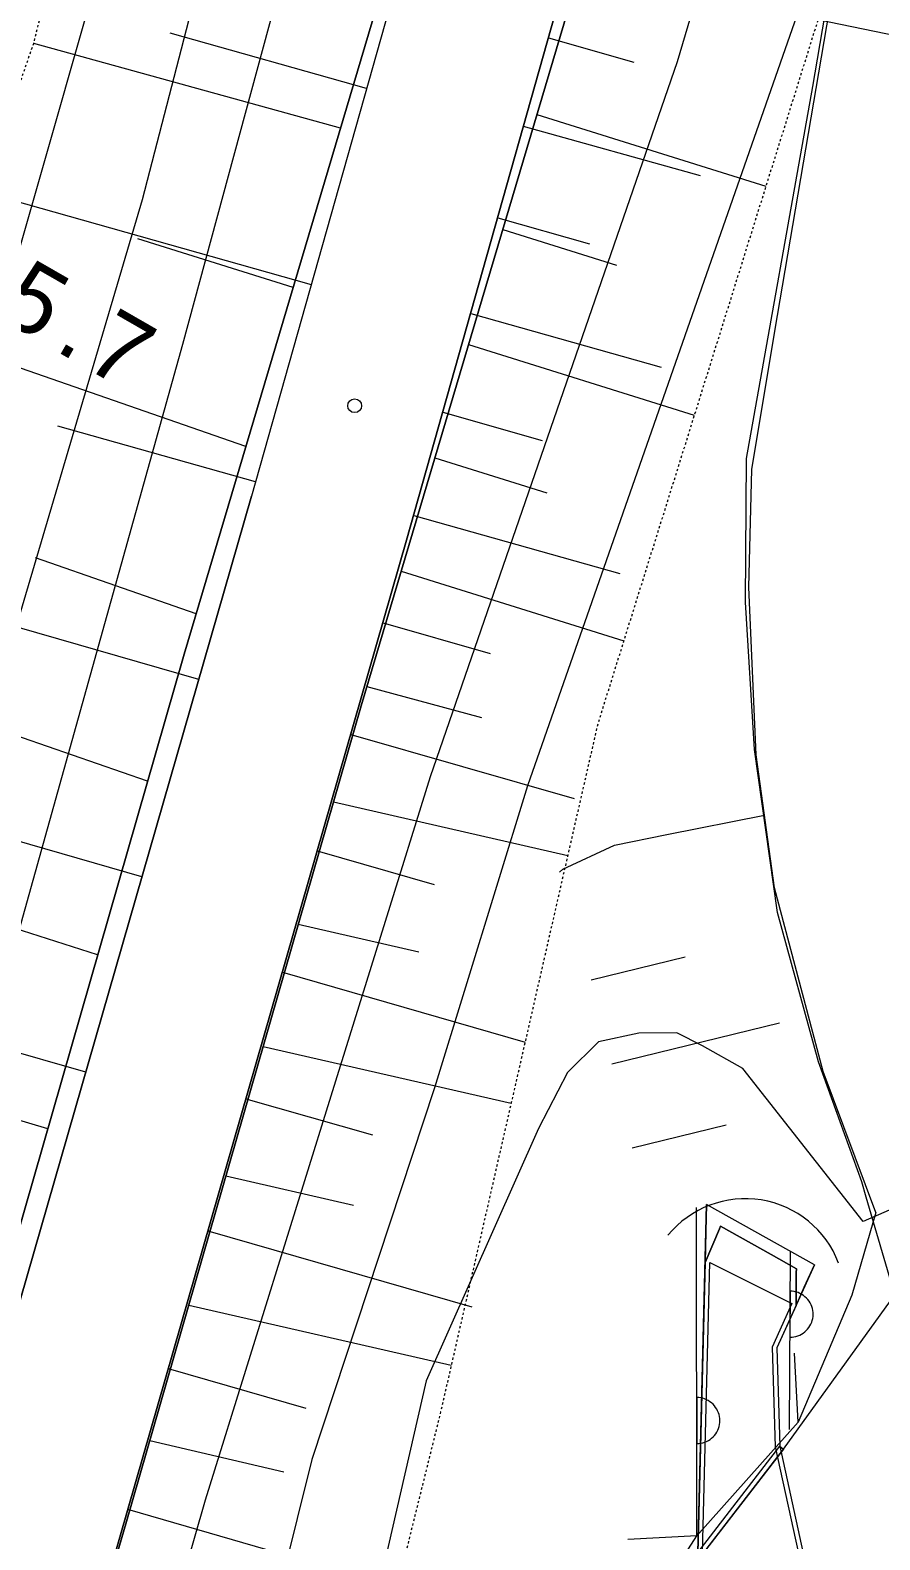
# Model space of a CAD drawing. Header units: millimetres. Extents: x 432273 to 1139245, y 170116 to 705940.
# Drawn here: x 556576 to 575015, y 526994 to 559749 of the extents above; entities that cross this region are included whole.
import ezdxf

# ---------------------------------------------------------------- set-up
doc = ezdxf.new("R2010")
doc.units = ezdxf.units.MM
doc.header["$LTSCALE"] = 100
doc.linetypes.add('561019', pattern=[1, 0.5, -0.5])
doc.linetypes.add('56301', pattern=[0.5, 0.25, -0.25])
doc.layers.add('D-BGD', color=7, linetype='Continuous', lineweight=13)
doc.layers.add('●予備設計_LP横断', color=7, linetype='Continuous', lineweight=13)
doc.styles.add('Style-WORKING', font='WORKING.shx')
doc.linetypes.add('56111', pattern='A,1.25,[30,dgnlstyle-dm500.shx,S=0.004,R=0,X=0,Y=0],1.25', length=2.5)

# ---------------------------------------------------------------- blocks, each defined once
blk = doc.blocks.new('M7312')
at = {"layer": '●予備設計_LP横断', "linetype": 'Continuous', "lineweight": 20}
blk.add_circle((0, -0.001000000003841706), 0.15, dxfattribs=at)
blk = doc.blocks.new('21311212131313131')
at = {"layer": 'D-BGD', "linetype": 'Continuous'}
for p, q in [((2507543.781391088, -1420881.833912094, 363389.9803590067), (2503692.919386934, -1420939.801330076, 363439.9803563043)), ((2507543.781391088, -1420881.833912094, 363389.9803590067), (2503692.919386934, -1420939.801330076, 363439.9803563043)), ((2507385.251088727, -1420692.445061728), (2505886.267840896, -1420806.67718686)), ((2507385.251088727, -1420692.445061728, 363389.9803590067), (2509891.958280981, -1422839.936126808, 363359.9803606282)), ((2510848.032882317, -1423123.918959339), (2507972.969683272, -1421001.64371304)), ((2510848.032882317, -1423123.918959339), (2507972.969683272, -1421001.64371304)), ((2499689.884387849, -1424903.45776898), (2498728.455912719, -1421278.511732575)), ((2479131.070424736, -1426955.28261726), (2480581.965099501, -1421953.160424172)), ((2501503.234569425, -1424423.223723361), (2500964.83129454, -1422393.343323716)), ((2509891.958280981, -1422839.936126808, 363289.9803644116), (2502770.376928854, -1422999.85348046, 363469.9803546828)), ((2509891.958280981, -1422839.936126808, 363289.9803644116), (2502770.376928854, -1422999.85348046, 363469.9803546828)), ((2509891.958280981, -1422839.936126808), (2510006.190406105, -1424338.919374643)), ((2479390.299821655, -1427244.300844248), (2480384.220601341, -1423387.862102447)), ((2484152.01780824, -1428335.846729637), (2485582.634888024, -1423403.633820525)), ((2497877.891561589, -1425383.294843165), (2497340.365450077, -1423353.894635462)), ((2483477.297656883, -1428296.035967547), (2484553.874582246, -1424142.834776429)), ((2477466.882370155, -1426738.568820625), (2477952.574511136, -1424872.583091225)), ((2489102.792808288, -1429697.116181677), (2490513.415691245, -1424833.835509664)), ((2481641.544116472, -1427645.564673456), (2482361.922055128, -1425161.980897898)), ((2487887.372842776, -1429444.832994739), (2489048.270323872, -1424950.178980364)), ((2481389.524467847, -1427757.33140236), (2481916.128579139, -1425754.137041788)), ((2492664.383548258, -1430714.70152285), (2493955.956369075, -1425835.568721335)), ((2494137.366859831, -1431060.375320719), (2495192.752419903, -1425952.327702812)), ((2485631.27420181, -1428859.582334795), (2486199.622488454, -1426696.834156084)), ((2486627.405308256, -1429016.481455649), (2487337.715298953, -1426567.608060382)), ((2497853.852352277, -1432084.960774961), (2499259.389450269, -1426789.400160525)), ((2499473.980043922, -1432474.207955103), (2500591.035427973, -1427067.679469687)), ((2490227.218107194, -1430064.529295554), (2490846.91440802, -1427724.684031136)), ((2491617.434803371, -1430388.54435821), (2492236.581944817, -1427885.913678718)), ((2503494.83550435, -1433588.391981879), (2505029.574842779, -1427827.7434662)), ((2505122.183805632, -1433970.590497466), (2506305.410397605, -1428248.585492317)), ((2495203.671085347, -1431386.578042848), (2495880.349524761, -1428838.518871968)), ((2509574.591656308, -1435206.619671013), (2511213.691433125, -1429047.086609977)), ((2496805.673451873, -1431767.291637917), (2497348.783687902, -1429138.647612083)), ((2500618.897063401, -1432823.423272365), (2501343.786007627, -1430062.348275618)), ((2502298.081924778, -1433222.399226281), (2502873.15241879, -1430440.265853645)), ((2478645.246646008, -1430666.959816319), (2477532.559669741, -1434948.598004829)), ((2479517.800466747, -1431209.863806417), (2477815.836586872, -1437904.748581965)), ((2506499.210942687, -1434389.470742315), (2507300.289703116, -1431385.095303971)), ((2482931.686753921, -1431770.875158813), (2480695.876757546, -1440374.039990364)), ((2508069.053853391, -1434751.306824315), (2508688.493826679, -1431834.281119177)), ((2482992.030612038, -1432165.19560451), (2482009.610934662, -1435555.821056475)), ((2487230.868210002, -1432893.165973894), (2486112.547109301, -1437205.920983155)), ((2486466.260757326, -1433120.527402593), (2484238.545927711, -1439988.14443493)), ((2491542.791014236, -1434033.83226157), (2489252.686805096, -1442652.875950635)), ((2490116.083823985, -1434124.143135341), (2488977.196894778, -1437632.93699946)), ((2493772.908402756, -1435101.822873693), (2491431.072491319, -1442321.253286624)), ((2495849.911899063, -1435183.270183037), (2494715.711940841, -1439441.730979541)), ((2497563.516195907, -1436106.118229151), (2496461.428852298, -1439802.880983253)), ((2500113.174614981, -1436308.698507471), (2497874.418419994, -1444750.645110819)), ((2501354.123989065, -1437110.413584613), (2499287.61052609, -1444678.034188079))]:
    blk.add_line(p, q, dxfattribs=at)
at = {"layer": 'D-BGD', "linetype": '56111'}
blk.add_line((2510258.162989611, -1422812.402568795), (2502701.515298071, -1422782.029996491), dxfattribs=at)
at = {"layer": 'D-BGD', "linetype": 'Continuous', "flags": 128}
for points, elevation in [([(2504812.796833211, -1420887.081604204), (2505764.377527378, -1421291.728446411), (2507928.242004699, -1421181.22497895), (2511999.105569355, -1420202.839603418)], 361999.9804341352), ([(2447386.207663675, -1407835.023894835), (2464480.48329107, -1412046.934657058), (2478066.981617709, -1415227.787242808), (2484247.092146561, -1416770.988287736), (2486318.608637733, -1417241.51133605), (2488157.08759395, -1417552.539874493), (2490304.832163488, -1417754.702583612), (2492251.782843706, -1417796.781543133), (2493856.288750838, -1417829.239447813), (2496564.778896798, -1417502.727082505), (2498327.150293347, -1416853.220593473), (2501460.650483852, -1416037.730297512), (2502997.85301432, -1419379.356386386), (2499731.983429557, -1422054.747746274), (2499260.479902329, -1422938.947562643), (2498991.93782112, -1423504.461583914), (2499015.024345333, -1424326.5272378), (2499220.951127472, -1425201.944894103), (2499896.970518368, -1425855.892665338), (2501126.535479144, -1426462.880147899), (2506650.541199888, -1428788.083346361), (2525150.896323807, -1432628.556064179)], 362999.9803800859), ([(2358657.059380054, -1397317.573070537), (2370204.38603572, -1399282.350491999), (2385970.883097379, -1402291.989765106), (2408638.854739384, -1407699.16711853), (2413632.425313829, -1408525.549686528), (2415663.819947479, -1408511.252963209), (2417802.008502676, -1408176.926481878), (2420278.829946354, -1407473.921631576), (2422448.241497525, -1406709.792748615), (2424561.131013448, -1406009.34477918), (2427229.950800431, -1405738.637988071), (2429875.834252126, -1406167.898961579), (2444511.619894727, -1409112.603281381), (2457963.521949249, -1412266.514421437), (2472321.969007106, -1415892.761293751), (2477619.802402396, -1417273.32171465), (2476867.825666507, -1421362.533022461), (2493699.00585645, -1426858.883586684), (2500294.802867422, -1428740.230631949), (2508409.711016967, -1431228.608203084), (2514811.505696376, -1432683.400361362)], 363999.9803260367), ([(2525843.264270069, -1437890.368354854), (2509335.430229808, -1433517.261361632), (2493542.717739391, -1428964.479355717), (2477918.257042707, -1423931.505402853), (2466545.161402612, -1420812.053283182), (2458229.224052151, -1418422.251849938), (2458777.331570193, -1414880.377097765), (2444484.825771833, -1411346.090808917), (2434893.164774966, -1409047.95726076), (2431110.146618071, -1408317.677163856), (2428824.827054352, -1407844.114176607), (2426870.634275353, -1407684.066787007), (2425034.93603424, -1407694.911292513), (2422996.149125769, -1408160.036511267), (2421429.678824917, -1408776.561847488), (2418154.721933956, -1410085.77268524), (2416481.639453553, -1410380.585679834), (2414766.803229041, -1410318.509880973), (2398392.794479176, -1406581.842787452), (2383312.280307598, -1403345.79587729), (2361080.885415372, -1399073.687059974), (2358657.059380054, -1398725.183965681)], 364999.9802719873), ([(2510252.489645506, -1422712.393508796), (2503957.211496712, -1422687.378608174), (2504812.796833211, -1420887.081604204)], 361999.9804341352), ([(2464896.211968435, -1429711.406625325), (2484278.855709718, -1434543.334135486), (2497406.721944732, -1437914.309255133), (2513704.48635772, -1442400.42397174)], 364999.9802719873), ([(2526484.726157719, -1447535.121153484), (2510216.505029654, -1443301.167471437), (2497243.793403489, -1439873.765014403), (2481157.713288328, -1435471.613101758), (2464880.357993559, -1431627.112305942)], 363999.9803260367), ([(2464863.146663362, -1433543.214957993), (2483416.10576914, -1438422.55903653), (2496324.452544202, -1441980.031335053), (2501934.942553747, -1443905.684224136), (2508303.112319954, -1445638.478822574), (2514355.144560701, -1447171.987069501), (2524397.435088529, -1449398.741325648), (2543009.301881825, -1453801.876564014), (2551243.396154117, -1455433.210036394), (2559869.362445907, -1456900.576131427), (2571291.23486938, -1459227.042906237), (2580892.392565886, -1460741.468762527), (2587548.490009282, -1461652.59276348), (2599359.899490576, -1463096.729792656), (2614495.222492476, -1464620.802498872), (2625366.838933642, -1464682.892589698), (2636390.64083036, -1464960.539122317), (2638883.647235203, -1465156.764475902), (2639015.216960787, -1465493.279547179), (2638505.660611236, -1466053.397628174), (2634400.746481423, -1469940.760941764), (2631855.168643947, -1472970.565519709)], 362999.9803800859)]:
    blk.add_lwpolyline(points, dxfattribs=dict(at, elevation=elevation))
for points in [[(2358657.059380054, -1405116.466649318), (2362552.052965322, -1405834.619382136), (2368686.490732715, -1406921.882957481), (2375198.793647845, -1408185.222968855), (2388272.463234089, -1410776.383586696), (2401423.341371204, -1413241.085368159), (2408168.002664888, -1414586.025485956), (2413610.060083291, -1415698.96785596), (2417599.864005749, -1416428.446356288), (2422209.340329613, -1417185.926165196), (2429221.426448369, -1418488.018237473), (2439273.40403551, -1420694.994707351), (2456725.773720596, -1425121.180122817), (2469693.472027982, -1428538.997872106), (2472342.77613151, -1429236.900412271), (2490996.072398169, -1434366.119352137), (2508857.712932934, -1439098.437652751), (2530493.80087034, -1444947.37725439)], [(2502138.242472384, -1419425.210896281), (2499558.423684322, -1420418.402818663), (2496336.126246947, -1421371.108441981), (2492809.778345651, -1421944.178332298), (2489617.978831986, -1422210.17599326), (2486498.905439375, -1422253.777823783), (2478400.581137465, -1420978.359368583), (2476866.842321439, -1420752.074184591), (2467757.843108284, -1419409.030935187), (2458425.25810784, -1418145.375277135), (2454327.366040478, -1417590.433158033), (2441138.145248802, -1415566.45671021), (2440834.224878735, -1415519.783394101)], [(2625466.565750719, -1455191.945649403), (2622770.468763465, -1455137.629452334), (2608757.691051504, -1454270.261313782), (2593933.427209351, -1452769.409042871), (2582484.970140864, -1451336.999408392), (2568534.525542987, -1448952.162544109), (2553705.873962468, -1446091.12258478), (2545301.64825691, -1444341.571978309), (2531476.901069621, -1441069.054386485), (2509891.310767803, -1435234.078613252), (2492038.525087315, -1430504.327713357), (2473382.117138607, -1425374.545361067), (2470727.069862821, -1424674.638832616), (2457726.980599887, -1421249.349411644), (2440256.901206207, -1416818.02919475), (2438038.97495519, -1416217.194297163), (2437285.018117508, -1415853.47186016)], [(2440256.901206194, -1416818.029194743), (2457726.980599887, -1421249.349411644), (2470727.069862821, -1424674.638832616), (2473382.117138607, -1425374.545361067), (2492038.525087315, -1430504.327713357), (2509891.310767803, -1435234.078613252), (2531476.901069621, -1441069.054386485), (2545301.64825691, -1444341.571978309), (2553705.873962468, -1446091.12258478), (2568534.525542987, -1448952.162544109), (2582484.970140864, -1451336.999408392), (2593933.427209351, -1452769.409042871), (2608757.691051504, -1454270.261313782), (2622770.468763465, -1455137.629452334), (2625466.565750719, -1455191.945649403)], [(2507972.969683272, -1421001.64371304), (2504577.255974095, -1418655.907034713), (2502471.524378933, -1419320.372174561), (2502138.242472384, -1419425.210896281)], [(2507914.027557215, -1421082.24039224), (2511977.227181928, -1420105.359681978)], [(2503757.79982603, -1421360.652264493), (2504054.66079681, -1420803.800829203), (2504134.789719008, -1420803.204893304), (2504852.044393484, -1420794.563346976), (2504453.818915945, -1420624.441482502), (2503961.320854382, -1420414.111673858), (2502701.515298064, -1422782.029996504), (2503290.819863298, -1422784.286512373), (2503957.058448107, -1422787.618198603), (2503223.513594762, -1422488.651845465), (2503167.522448486, -1422465.980472681), (2503757.79982603, -1421360.652264493)], [(2662323.14856254, -1459052.38448223), (2648448.016636777, -1459560.012500415), (2633537.017893234, -1459354.64348862), (2622606.342624572, -1459135.958213129), (2608431.968844066, -1458257.64896905), (2593483.301808327, -1456744.555630522), (2581899.43539377, -1455295.019788504), (2567818.697120172, -1452887.87695693), (2552918.957043859, -1450013.001348024), (2544432.553469557, -1448246.964470786), (2530493.80087034, -1444947.37725439), (2508857.712932934, -1439098.437652751), (2490996.072398169, -1434366.119352137), (2472342.77613151, -1429236.900412271), (2469693.472027982, -1428538.997872106), (2456725.773720596, -1425121.180122817), (2439273.40403551, -1420694.994707351)], [(2504852.044393484, -1420794.563346976), (2504134.789719008, -1420803.204893304), (2504054.66079681, -1420803.800829203), (2503757.79982603, -1421360.652264493), (2503167.522448486, -1422465.980472681), (2503223.513594762, -1422488.651845465), (2503957.058448107, -1422787.618198603), (2510258.162989611, -1422812.402568795)], [(2504852.044393484, -1420794.563346976), (2505782.00975411, -1421190.797264705), (2507914.027557215, -1421082.24039224)]]:
    blk.add_lwpolyline(points, dxfattribs=at)
at = {"layer": 'D-BGD', "linetype": '561019', "flags": 128}
for points in [[(2663325.038447636, -1459019.436803971), (2663582.623164799, -1459096.606135152), (2663751.020359853, -1459357.518714896), (2663689.312826172, -1459524.384459923), (2663517.543767679, -1459642.398805865), (2662420.102382613, -1459897.787272916), (2653808.340988838, -1461149.208668988), (2650650.002819917, -1461610.230262269), (2647900.216167031, -1462012.17867808), (2644041.728491532, -1463092.006035737), (2641511.81236065, -1464175.218642748), (2640059.369475335, -1465274.840989799), (2636088.600099781, -1465512.274887239), (2629242.775191766, -1465922.334937273), (2619350.690056333, -1465730.694410133), (2606960.199703225, -1465115.285462651), (2604014.68126181, -1464968.888156977), (2599197.754365927, -1464386.271872604), (2586047.854792709, -1462796.515209236), (2567513.482571743, -1460013.616468095), (2550048.383979829, -1456554.055526693), (2529078.433239584, -1451924.813029115), (2514502.728982805, -1448832.873440631), (2495550.858546877, -1443657.627817641), (2477815.836586872, -1437904.748581965), (2459267.73488511, -1433712.086638507), (2447818.202639861, -1431311.195851608), (2432560.1877149, -1427974.55829543), (2431470.842630844, -1427736.182219859), (2420018.751589699, -1424658.987948491), (2400238.538579024, -1421213.450156681), (2372537.963074214, -1415559.322169097), (2372202.45812632, -1415447.476666644), (2369463.932062186, -1414537.705214085), (2358657.059380054, -1412237.494396839)], [(2437285.018117489, -1415853.471860149), (2436932.101904556, -1415331.941320537), (2436799.078210761, -1414902.287186354), (2440834.224878735, -1415519.783394101), (2441138.145248795, -1415566.456710223), (2454327.366040478, -1417590.433158033), (2458425.25810784, -1418145.375277135), (2467757.843108284, -1419409.030935187), (2475997.601155887, -1420623.930855943), (2479348.724921263, -1421595.451928007), (2492331.215438482, -1425361.098913324), (2504884.767318611, -1427954.817369557), (2507321.118728194, -1428458.619056665), (2511749.299636581, -1429457.722462232), (2524877.867025212, -1432317.204199605), (2549447.119458537, -1437779.080378059), (2550102.685730406, -1437924.774627955), (2550277.253677556, -1437959.917598793), (2563528.999864467, -1440588.141955245), (2578726.249459584, -1443213.191484833), (2587788.050206392, -1444838.206888766), (2590742.921874026, -1445862.993876614), (2591770.462811495, -1446174.699662874), (2594901.34874078, -1447123.697629577), (2601287.259781517, -1448788.681855309), (2612561.521968483, -1451509.737275298), (2613784.637815844, -1451845.285260044), (2621740.707650766, -1454032.381604983), (2622660.466540501, -1454318.144591556), (2623603.198119062, -1454611.923531211), (2625466.565750719, -1455191.945649403)]]:
    blk.add_lwpolyline(points, dxfattribs=at)
at = {"layer": 'D-BGD', "linetype": 'Continuous', "extrusion": (0.2993144387840014, 0.7339732956371088, 0.609667178079171), "elevation": -70706.76287607549}
blk.add_lwpolyline([(-2853366.546021633, 513257.701550986), (-2855224.705677248, 512879.2278986378), (-2858217.505787796, 512828.7647449878)], dxfattribs=at)
at = {"layer": 'D-BGD', "linetype": '56111'}
blk.add_lwpolyline([(2503961.320854401, -1420414.111673869), (2505782.009754113, -1421190.797264698), (2507914.027557234, -1421082.240392251)], dxfattribs=at)
at = {"layer": 'D-BGD', "linetype": 'Continuous'}
for points, elevation in [([(2504544.578065227, -1420927.214939124), (2505544.444831005, -1420912.540381885), (2505541.640203655, -1420867.683566941), (2505535.160481804, -1420825.375021623), (2505525.088885935, -1420783.380227249), (2505511.425416048, -1420741.699183805), (2505494.567043575, -1420701.689246607), (2505473.636605141, -1420662.870223734), (2505450.388427523, -1420626.202499048), (2505422.107800075, -1420592.480015437), (2505392.866788713, -1420560.511858583), (2505359.470490924, -1420531.969134738), (2505325.11380925, -1420505.180737646), (2505287.479004478, -1420482.297965506), (2505248.800595339, -1420463.404038821), (2505207.804446972, -1420446.661410331), (2505166.641857625, -1420434.387819232), (2505124.435663898, -1420426.103073593), (2505080.788894343, -1420420.449818083), (2505036.97568378, -1420419.265599963), (2504992.996032209, -1420422.550419246), (2504949.810323514, -1420428.549949162), (2504907.81552914, -1420438.621545034), (2504866.1344857, -1420452.285014921), (2504827.001711882, -1420469.623579325), (2504788.182688998, -1420490.554017755), (2504751.51496432, -1420513.802195377), (2504717.395509263, -1420540.725467521), (2504684.94716047, -1420570.843642245), (2504656.404436614, -1420604.239940041), (2504629.616039533, -1420638.596621722), (2504608.090622719, -1420675.834455045), (2504587.839340708, -1420714.90983563), (2504571.576904161, -1420755.028820591), (2504559.700284493, -1420797.548765271), (2504551.415538857, -1420839.754959003), (2504545.762283354, -1420883.401728561), (2504544.578065227, -1420927.214939124)], 363421.9803572771), ([(2506893.280105423, -1422907.265369368), (2507892.999561246, -1422884.529900721), (2507890.591905341, -1422841.030441096), (2507883.235020116, -1422798.241703846), (2507873.163424248, -1422756.246909465), (2507859.499954347, -1422714.565866021), (2507841.284226558, -1422674.952900261), (2507820.353788139, -1422636.133877388), (2507796.625418579, -1422600.343316079), (2507769.221954489, -1422567.10102441), (2507739.583971711, -1422533.775512237), (2507705.707481965, -1422506.109951768), (2507671.350800292, -1422479.32155468), (2507633.235803592, -1422457.315945912), (2507594.557394438, -1422438.422019228), (2507554.438409473, -1422422.15958268), (2507511.918464811, -1422410.282963016), (2507469.712271069, -1422401.998217372), (2507426.462472959, -1422397.702317185), (2507381.772099009, -1422396.037907131), (2507337.792447438, -1422399.322726409), (2507295.483902116, -1422405.802448268), (2507253.489107742, -1422415.874044136), (2507211.808064302, -1422429.537514027), (2507172.195098557, -1422447.753241815), (2507133.376075672, -1422468.683680238), (2507097.585514367, -1422492.412049802), (2507063.863030741, -1422520.692677265), (2507031.894873905, -1422549.933688604), (2507003.352150049, -1422583.329986408), (2506977.440916341, -1422618.166860031), (2506954.558144197, -1422655.801664789), (2506935.184025574, -1422695.357237315), (2506919.7987524, -1422735.956414223), (2506907.044969373, -1422777.996166957), (2506899.637387095, -1422820.682552627), (2506894.46432352, -1422863.452158808), (2506893.280105423, -1422907.265369368)], 363352.9803610065)]:
    blk.add_lwpolyline(points, close=True, dxfattribs=dict(at, elevation=elevation))
at = {"layer": 'D-BGD', "linetype": 'Continuous', "extrusion": (-0.09206085719558296, -0.153275698112438, 0.9838858464987487), "elevation": 344459.8492197996}
blk.add_lwpolyline([(2889353.092349118, 136303.77269976), (2884226.790651612, 136359.7018072513), (2880972.179720203, 136918.9928819552)], dxfattribs=at)
at = {"layer": 'D-BGD', "linetype": 'Continuous', "elevation": 363999.9803260366}
blk.add_lwpolyline([(2495556.487780666, -1426118.939353031), (2495491.948834843, -1426049.407177025), (2494946.950100556, -1424941.627318543), (2494689.301287542, -1423808.747385263), (2494226.442153439, -1421697.098523158)], dxfattribs=at)
at = {"layer": 'D-BGD', "linetype": 'Continuous'}
for points in [[(2358657.059380054, -1404935.023471185, 366962.2376316017), (2396367.293232402, -1412301.837605583, 366779.9801757794), (2396474.217247848, -1412314.770264502, 366779.9801757794), (2413165.574519638, -1415353.036433042, 367499.9801368639), (2435009.391377524, -1419433.491272868, 366989.980164429), (2470463.311546792, -1428536.342463342, 366599.9801855083), (2487541.2042125, -1432971.852405188, 366689.9801806438), (2529285.017122999, -1444058.776326603, 366639.9801833463), (2557274.927412688, -1450740.006187998, 366749.9801774009), (2573887.98087472, -1453838.00938296, 366779.9801757794), (2586115.160058621, -1455618.057893777, 366869.980170915), (2607258.968010738, -1458186.663788832, 366559.9801876702), (2609480.754934824, -1459813.366602606, 365999.9802179379), (2610771.849510919, -1460474.55838122, 365709.9802336122), (2611841.730559657, -1460706.839271499, 365509.9802444221), (2614047.504702253, -1461321.542342137, 365399.9802503675), (2626241.520033848, -1463391.246078542, 364539.98029685), (2634065.606906796, -1464676.142108745, 364039.9803238746), (2634987.460659007, -1465157.998459307, 364029.9803244151), (2635516.513573796, -1465732.631339857, 364019.9803249556), (2636072.139662681, -1466675.223255768, 363749.9803395489), (2636552.857723878, -1468067.024215407, 363749.9803395489)], [(2396474.217247848, -1412314.770264502, 366779.9801757794), (2413165.574519638, -1415353.036433042, 367499.9801368639), (2435009.391377524, -1419433.491272868, 366989.980164429), (2470463.311546792, -1428536.342463342, 366599.9801855083), (2487541.2042125, -1432971.852405188, 366689.9801806438)], [(2502794.683035031, -1419102.828003068, 363729.9803406299), (2499760.099518146, -1420314.480480031, 363779.9803379275), (2495797.454192352, -1421451.291891293, 364099.9803206317), (2492925.236768225, -1421908.201241424, 364139.9803184696), (2489287.199279167, -1422139.678652258, 364199.9803152267), (2486736.519144431, -1422134.188026996, 364509.9802984714), (2483727.600059433, -1421695.434177493, 364369.9803060383), (2439320.128016397, -1415078.523354356, 366449.9801936157), (2438707.079780613, -1415677.749339406, 366489.9801914538), (2432738.733903975, -1414793.134416674, 366829.9801730769), (2432366.613843468, -1414931.433525622, 366859.9801714554), (2432378.140365084, -1415222.753161268, 366859.9801714554), (2432656.336031044, -1415443.450143137, 366849.980171996), (2433013.026817546, -1415479.110610553, 366829.9801730769), (2435771.987820733, -1416020.436139605, 366989.980164429), (2471336.801719813, -1425149.793542189, 366599.9801855083), (2488423.466019323, -1429590.105403439, 366689.9801806438), (2530140.964028474, -1440662.623566639, 366639.9801833463), (2557997.635401368, -1447316.515010889, 366749.9801774009), (2574455.104759622, -1450386.347583693, 366779.9801757794), (2586580.161847484, -1452144.691801803, 366869.980170915), (2607536.436670071, -1454701.838137231, 366559.9801876702), (2628227.888493905, -1455597.759480837, 366319.9802006421)], [(2628227.888493905, -1455597.759480837, 366319.9802006421), (2607536.436670071, -1454701.838137231, 366559.9801876702), (2586580.161847484, -1452144.691801803, 366869.980170915), (2574455.104759622, -1450386.347583693, 366779.9801757794), (2557997.635401368, -1447316.515010889, 366749.9801774009), (2530140.964028474, -1440662.623566639, 366639.9801833463), (2488423.466019323, -1429590.105403439, 366689.9801806438), (2471336.801719813, -1425149.793542189, 366599.9801855083), (2435771.987820733, -1416020.436139605, 366989.980164429), (2433013.026817546, -1415479.110610553, 366829.9801730769), (2432656.336031044, -1415443.450143137, 366849.980171996), (2432378.140365084, -1415222.753161268, 366859.9801714554)], [(2607258.968010738, -1458186.663788832, 366559.9801876702), (2586115.160058621, -1455618.057893777, 366869.980170915), (2573887.98087472, -1453838.00938296, 366779.9801757794), (2557274.927412688, -1450740.006187998, 366749.9801774009), (2529285.017122999, -1444058.776326603, 366639.9801833463), (2487541.2042125, -1432971.852405188, 366689.9801806438)]]:
    blk.add_polyline3d(points, dxfattribs=at)
blk.add_arc((2504721.330192556, -1421899.005573623), 2165.047515251065, 111.964634718455, 231.9660902736319, dxfattribs=at)
blk.add_3dface([(2510848.032882317, -1423123.918959339), (2510789.090756292, -1423204.515638557), (2507914.027557221, -1421082.240392244), (2507972.969683272, -1421001.64371304)], dxfattribs=at)
at = {"layer": 'D-BGD', "linetype": 'Continuous', "lineweight": 20, "xscale": 1000, "yscale": 1000, "zscale": 1000, "rotation": 61.30205960440028}
blk.add_blockref('M7312', (2485531.219238997, -1430777.074865699, 365726.9802326933), dxfattribs=at)
at = {"layer": 'D-BGD', "linetype": 'Continuous', "insert": (2482404.841895817, -1441119.260014229), "char_height": 1499.999918925975, "attachment_point": 7, "rotation": 61.302059604400284, "line_spacing_factor": 0.7228915662650602, "style": 'Style-WORKING'}
blk.add_mtext('\\T1.284;365.7', dxfattribs=at)

msp = doc.modelspace()

# ---------------------------------------------------------------- block references
at = {"layer": 'D-BGD', "linetype": '56301', "rotation": 268.807065034117}
msp.add_blockref('21311212131313131', (2045832.052429549, 3006806.859927195, 354000.0000000001), dxfattribs=at)

doc.saveas('drawing.dxf')
